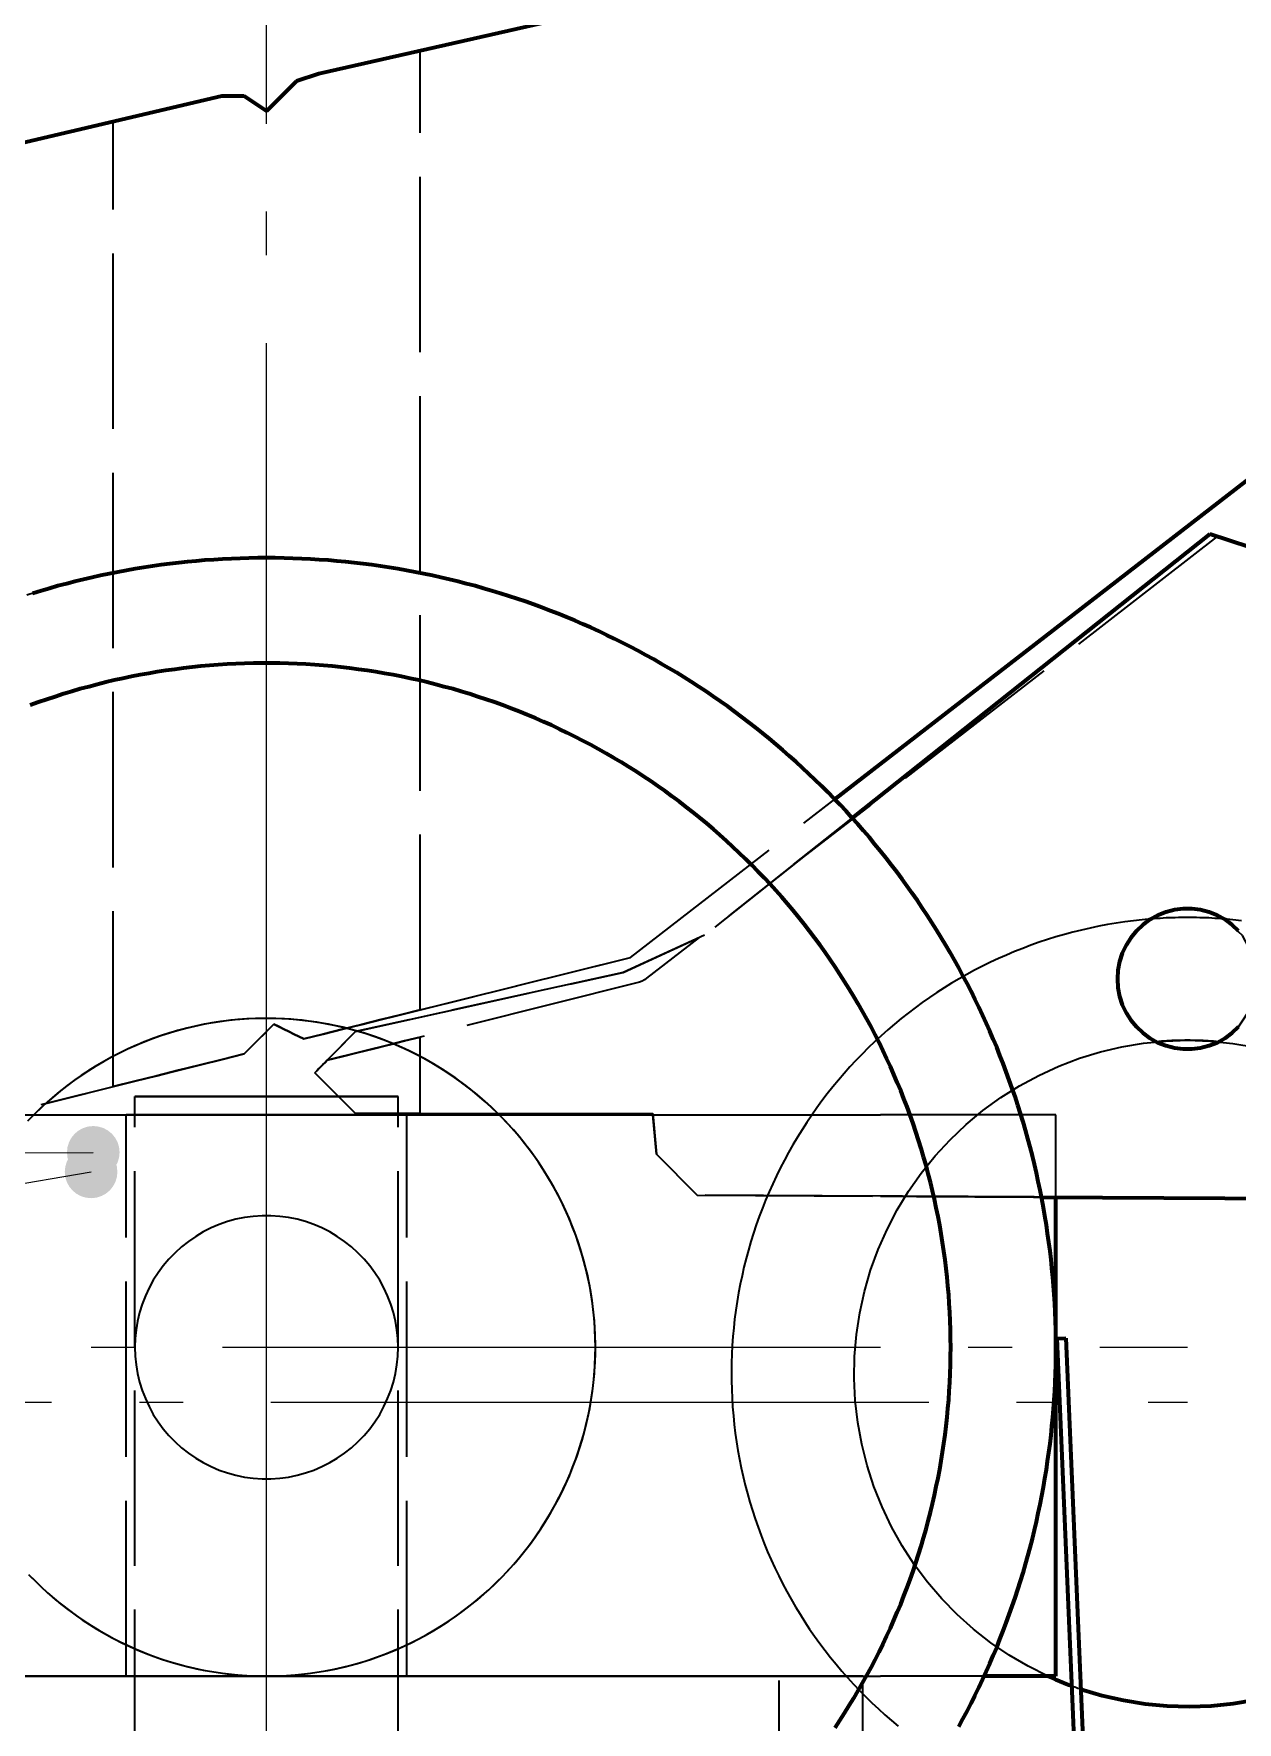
# Model space of a CAD drawing. Header units: millimetres. Extents: x 0 to 2382, y 0 to 420.
# Drawn here: x 965.36 to 992.8, y 307.2 to 345.7 of the extents above; entities that cross this region are included whole.
import ezdxf

# ---------------------------------------------------------------- set-up
doc = ezdxf.new("R2010")
doc.units = ezdxf.units.MM
doc.linetypes.add('IRAM-E-TRAZOS', pattern=[5, 4, -1])
doc.linetypes.add('IRAM-F-TRAZO-PUNTO', pattern=[20, 15, -2, 1, -2])
for name, color, linetype, lineweight in [('01-VISIBLE', 7, 'CONTINUOUS', 70), ('02-OCULTA', 4, 'IRAM-E-TRAZOS', 35), ('03-EJE', 1, 'IRAM-F-TRAZO-PUNTO', 18), ('08-FINA', 5, 'CONTINUOUS', 18)]:
    doc.layers.add(name, color=color, linetype=linetype, lineweight=lineweight)

msp = doc.modelspace()

# ---------------------------------------------------------------- hatches: boundary and pattern name
at = {"layer": '08-FINA'}
h = msp.add_hatch(color=7, dxfattribs=at)
h.dxf.hatch_style = 1
edge = h.paths.add_edge_path()
edge.add_arc((966.717, 320.19), 0.6, 0, 360)
h = msp.add_hatch(color=7, dxfattribs=at)
h.dxf.hatch_style = 1
edge = h.paths.add_edge_path()
edge.add_arc((966.667, 319.745), 0.6, 0, 360)

# ---------------------------------------------------------------- linework, layer by layer
at = {"layer": '01-VISIBLE'}
for points in [[(992.007, 349.355), (971.857, 344.785)], [(971.347, 344.615), (970.667, 343.935)], [(971.857, 344.785), (971.347, 344.615)], [(969.647, 344.275), (955.937, 341.055)], [(970.157, 344.275), (969.647, 344.275)], [(970.667, 343.935), (970.157, 344.275)], [(983.624, 328.24), (998.437, 339.705)], [(992.177, 334.285), (984.021, 327.814)], [(1003.007, 330.735), (992.177, 334.285)], [(970.667, 333.745), (970.466, 333.744), (970.266, 333.741), (970.065, 333.735), (969.865, 333.727), (969.665, 333.717), (969.464, 333.705), (969.264, 333.69), (969.065, 333.674), (968.865, 333.655), (968.666, 333.633), (968.466, 333.61), (968.268, 333.584), (968.069, 333.557), (967.871, 333.527), (967.673, 333.494), (967.475, 333.46), (967.278, 333.423), (967.081, 333.384), (966.885, 333.343), (966.689, 333.3), (966.494, 333.255), (966.299, 333.207), (966.105, 333.157), (965.911, 333.105), (965.718, 333.051), (965.526, 332.995), (965.334, 332.937)], [(986.452, 307.095), (986.547, 307.271), (986.641, 307.448), (986.732, 307.627), (986.821, 307.806), (986.909, 307.987), (986.994, 308.168), (987.078, 308.351), (987.159, 308.534), (987.238, 308.718), (987.316, 308.903), (987.391, 309.089), (987.464, 309.276), (987.535, 309.463), (987.604, 309.651), (987.671, 309.841), (987.735, 310.03), (987.798, 310.221), (987.859, 310.412), (987.917, 310.604), (987.973, 310.796), (988.027, 310.989), (988.079, 311.183), (988.129, 311.377), (988.176, 311.572), (988.222, 311.768), (988.265, 311.963), (988.306, 312.16), (988.345, 312.356), (988.381, 312.554), (988.416, 312.751), (988.448, 312.949), (988.478, 313.147), (988.506, 313.346), (988.532, 313.545), (988.555, 313.744), (988.576, 313.943), (988.595, 314.143), (988.612, 314.343), (988.626, 314.543), (988.639, 314.743), (988.649, 314.943), (988.657, 315.144), (988.662, 315.344), (988.666, 315.544), (988.667, 315.745), (988.666, 315.946), (988.662, 316.146), (988.657, 316.346), (988.649, 316.547), (988.639, 316.747), (988.626, 316.947), (988.612, 317.147), (988.595, 317.347), (988.576, 317.547), (988.555, 317.746), (988.532, 317.945), (988.506, 318.144), (988.478, 318.343), (988.448, 318.541), (988.416, 318.739), (988.381, 318.936), (988.345, 319.134), (988.306, 319.33), (988.265, 319.527), (988.222, 319.722), (988.176, 319.918), (988.129, 320.113), (988.079, 320.307), (988.027, 320.501), (987.973, 320.694), (987.917, 320.886), (987.859, 321.078), (987.798, 321.269), (987.735, 321.46), (987.671, 321.649), (987.604, 321.839), (987.535, 322.027), (987.464, 322.214), (987.391, 322.401), (987.316, 322.587), (987.238, 322.772), (987.159, 322.956), (987.078, 323.139), (986.994, 323.322), (986.909, 323.503), (986.821, 323.684), (986.732, 323.863), (986.641, 324.042), (986.547, 324.219), (986.452, 324.395), (986.354, 324.571), (986.255, 324.745), (986.154, 324.918), (986.051, 325.09), (985.946, 325.261), (985.839, 325.43), (985.73, 325.599), (985.619, 325.766), (985.507, 325.932), (985.392, 326.097), (985.276, 326.26), (985.158, 326.422), (985.038, 326.583), (984.916, 326.742), (984.793, 326.9), (984.668, 327.057), (984.541, 327.212), (984.412, 327.366), (984.282, 327.519), (984.15, 327.67), (984.016, 327.819), (983.881, 327.967), (983.744, 328.114), (983.605, 328.258), (983.465, 328.402), (983.323, 328.544), (983.18, 328.684), (983.035, 328.822), (982.889, 328.959), (982.741, 329.095), (982.591, 329.228), (982.44, 329.36), (982.288, 329.491), (982.134, 329.619), (981.979, 329.746), (981.822, 329.871), (981.664, 329.995), (981.505, 330.116), (981.344, 330.236), (981.182, 330.354), (981.018, 330.471), (980.854, 330.585), (980.688, 330.698), (980.521, 330.808), (980.352, 330.917), (980.183, 331.024), (980.012, 331.129), (979.84, 331.232), (979.667, 331.333), (979.492, 331.433), (979.317, 331.53), (979.141, 331.625), (978.963, 331.719), (978.785, 331.81), (978.605, 331.9), (978.425, 331.987), (978.243, 332.073), (978.061, 332.156), (977.878, 332.237), (977.694, 332.317), (977.509, 332.394), (977.323, 332.469), (977.136, 332.542), (976.948, 332.613), (976.76, 332.682), (976.571, 332.749), (976.381, 332.814), (976.191, 332.876), (976, 332.937), (975.808, 332.995), (975.615, 333.051), (975.422, 333.105), (975.228, 333.157), (975.034, 333.207), (974.839, 333.255), (974.644, 333.3), (974.448, 333.343), (974.252, 333.384), (974.055, 333.423), (973.858, 333.46), (973.661, 333.494), (973.463, 333.527), (973.264, 333.557), (973.066, 333.584), (972.867, 333.61), (972.668, 333.633), (972.468, 333.655), (972.269, 333.674), (972.069, 333.69), (971.869, 333.705), (971.669, 333.717), (971.469, 333.727), (971.268, 333.735), (971.068, 333.741), (970.867, 333.744), (970.667, 333.745)], [(986.267, 315.745), (986.265, 315.945), (986.262, 316.145), (986.255, 316.345), (986.246, 316.545), (986.235, 316.744), (986.221, 316.944), (986.204, 317.143), (986.185, 317.342), (986.163, 317.541), (986.139, 317.74), (986.112, 317.938), (986.082, 318.136), (986.05, 318.333), (986.016, 318.53), (985.979, 318.727), (985.939, 318.923), (985.897, 319.119), (985.853, 319.314), (985.806, 319.508), (985.756, 319.702), (985.704, 319.895), (985.65, 320.088), (985.593, 320.279), (985.534, 320.47), (985.472, 320.661), (985.408, 320.85), (985.341, 321.039), (985.272, 321.226), (985.2, 321.413), (985.127, 321.599), (985.05, 321.784), (984.972, 321.968), (984.891, 322.151), (984.807, 322.333), (984.722, 322.514), (984.634, 322.693), (984.544, 322.872), (984.451, 323.049), (984.356, 323.225), (984.259, 323.4), (984.16, 323.574), (984.058, 323.746), (983.955, 323.917), (983.849, 324.087), (983.741, 324.255), (983.631, 324.422), (983.518, 324.588), (983.404, 324.752), (983.287, 324.914), (983.169, 325.076), (983.048, 325.235), (982.925, 325.393), (982.801, 325.549), (982.674, 325.704), (982.545, 325.857), (982.415, 326.009), (982.282, 326.159), (982.148, 326.307), (982.011, 326.453), (981.873, 326.598), (981.733, 326.74), (981.591, 326.881), (981.447, 327.021), (981.302, 327.158), (981.155, 327.293), (981.006, 327.427), (980.855, 327.558), (980.703, 327.688), (980.549, 327.816), (980.393, 327.942), (980.236, 328.065), (980.077, 328.187), (979.917, 328.307), (979.755, 328.424), (979.592, 328.54), (979.427, 328.653), (979.261, 328.764), (979.093, 328.873), (978.924, 328.98), (978.754, 329.085), (978.582, 329.188), (978.409, 329.288), (978.235, 329.386), (978.059, 329.482), (977.882, 329.576), (977.704, 329.667), (977.525, 329.756), (977.345, 329.843), (977.164, 329.928), (976.981, 330.01), (976.798, 330.09), (976.613, 330.167), (976.428, 330.242), (976.242, 330.315), (976.054, 330.385), (975.866, 330.453), (975.677, 330.518), (975.487, 330.581), (975.297, 330.642), (975.105, 330.7), (974.913, 330.756), (974.72, 330.809), (974.527, 330.86), (974.333, 330.908), (974.138, 330.954), (973.943, 330.997), (973.747, 331.038), (973.551, 331.076), (973.354, 331.112), (973.156, 331.145), (972.959, 331.176), (972.761, 331.204), (972.562, 331.229), (972.364, 331.252), (972.165, 331.273), (971.965, 331.291), (971.766, 331.306), (971.566, 331.319), (971.367, 331.329), (971.167, 331.337), (970.967, 331.342), (970.767, 331.345), (970.567, 331.345), (970.367, 331.342), (970.167, 331.337), (969.967, 331.329), (969.767, 331.319), (969.567, 331.306), (969.368, 331.291), (969.169, 331.273), (968.97, 331.252), (968.771, 331.229), (968.573, 331.204), (968.375, 331.176), (968.177, 331.145), (967.98, 331.112), (967.783, 331.076), (967.586, 331.038), (967.391, 330.997), (967.195, 330.954), (967.001, 330.908), (966.806, 330.86), (966.613, 330.809), (966.42, 330.756), (966.228, 330.7), (966.037, 330.642), (965.846, 330.581), (965.656, 330.518), (965.467, 330.453), (965.279, 330.385)], [(992.833, 325.24), (992.687, 325.378), (992.524, 325.496), (992.348, 325.593), (992.161, 325.667), (991.966, 325.717), (991.767, 325.742), (991.566, 325.742), (991.367, 325.717), (991.172, 325.667), (990.985, 325.593), (990.809, 325.496), (990.647, 325.378), (990.5, 325.24), (990.372, 325.085), (990.265, 324.916), (990.179, 324.734), (990.117, 324.543), (990.079, 324.346), (990.067, 324.145), (990.079, 323.944), (990.117, 323.747), (990.179, 323.556), (990.265, 323.374), (990.372, 323.205), (990.5, 323.05), (990.647, 322.912), (990.809, 322.794), (990.985, 322.697), (991.172, 322.623), (991.367, 322.573), (991.566, 322.548), (991.767, 322.548), (991.966, 322.573), (992.161, 322.623), (992.348, 322.697), (992.524, 322.794), (992.687, 322.912), (992.833, 323.05)], [(990.829, 325.508), (990.83, 325.509), (990.831, 325.51), (990.832, 325.51), (990.833, 325.511), (990.834, 325.511), (990.835, 325.512)], [(988.338, 319.171), (1010.627, 319.045)], [(988.667, 308.245), (988.667, 319.169)], [(983.631, 307.068), (983.741, 307.235), (983.849, 307.403), (983.955, 307.573), (984.058, 307.744), (984.16, 307.916), (984.259, 308.09), (984.356, 308.265), (984.451, 308.441), (984.544, 308.618), (984.634, 308.797), (984.722, 308.976), (984.807, 309.157), (984.891, 309.339), (984.972, 309.522), (985.05, 309.706), (985.127, 309.891), (985.2, 310.077), (985.272, 310.264), (985.341, 310.451), (985.408, 310.64), (985.472, 310.829), (985.534, 311.02), (985.593, 311.211), (985.65, 311.402), (985.704, 311.595), (985.756, 311.788), (985.806, 311.982), (985.853, 312.176), (985.897, 312.371), (985.939, 312.567), (985.979, 312.763), (986.016, 312.96), (986.05, 313.157), (986.082, 313.354), (986.112, 313.552), (986.139, 313.75), (986.163, 313.949), (986.185, 314.148), (986.204, 314.347), (986.221, 314.546), (986.235, 314.746), (986.246, 314.945), (986.255, 315.145), (986.262, 315.345), (986.265, 315.545), (986.267, 315.745)], [(988.697, 315.945), (988.896, 315.953)], [(989.197, 304.145), (988.697, 315.945)], [(988.896, 315.953), (989.397, 304.149)], [(988.667, 308.245), (988.394, 308.245), (988.121, 308.245), (987.848, 308.245), (987.575, 308.245), (987.303, 308.245), (987.03, 308.245)], [(989.033, 308.016), (988.939, 308.051), (988.847, 308.088), (988.754, 308.125), (988.663, 308.164), (988.571, 308.204), (988.481, 308.245)], [(993.201, 307.702), (992.706, 307.616), (992.207, 307.564), (991.705, 307.545), (991.202, 307.559), (990.702, 307.606), (990.206, 307.687), (989.717, 307.799), (989.236, 307.944)]]:
    msp.add_lwpolyline(points, dxfattribs=at)
at = {"layer": '02-OCULTA'}
for points in [[(992.007, 349.355), (971.857, 344.785)], [(971.857, 344.785), (972.242, 344.872), (972.627, 344.96), (973.012, 345.047), (973.397, 345.134), (973.782, 345.222), (974.167, 345.309)], [(974.167, 345.309), (973.782, 345.222), (973.397, 345.134), (973.012, 345.047), (972.627, 344.96), (972.242, 344.872), (971.857, 344.785)], [(974.167, 323.437), (974.167, 345.309)], [(971.347, 344.615), (970.667, 343.935)], [(970.667, 343.935), (970.78, 344.048), (970.893, 344.162), (971.007, 344.275), (971.12, 344.388), (971.233, 344.502), (971.347, 344.615)], [(971.347, 344.615), (971.233, 344.502), (971.12, 344.388), (971.007, 344.275), (970.893, 344.162), (970.78, 344.048), (970.667, 343.935)], [(971.857, 344.785), (971.347, 344.615)], [(971.347, 344.615), (971.432, 344.643), (971.517, 344.672), (971.602, 344.7), (971.687, 344.728), (971.772, 344.757), (971.857, 344.785)], [(971.857, 344.785), (971.772, 344.757), (971.687, 344.728), (971.602, 344.7), (971.517, 344.672), (971.432, 344.643), (971.347, 344.615)], [(969.647, 344.275), (955.937, 341.055)], [(969.647, 344.275), (969.233, 344.178), (968.82, 344.081), (968.407, 343.984), (967.993, 343.887), (967.58, 343.79), (967.167, 343.693)], [(967.167, 343.693), (967.58, 343.79), (967.993, 343.887), (968.407, 343.984), (968.82, 344.081), (969.233, 344.178), (969.647, 344.275)], [(970.157, 344.275), (969.647, 344.275)], [(970.157, 344.275), (970.072, 344.275), (969.987, 344.275), (969.902, 344.275), (969.817, 344.275), (969.732, 344.275), (969.647, 344.275)], [(969.647, 344.275), (969.732, 344.275), (969.817, 344.275), (969.902, 344.275), (969.987, 344.275), (970.072, 344.275), (970.157, 344.275)], [(970.667, 343.935), (970.157, 344.275)], [(970.157, 344.275), (970.242, 344.218), (970.327, 344.162), (970.412, 344.105), (970.497, 344.048), (970.582, 343.992), (970.667, 343.935)], [(970.667, 343.935), (970.582, 343.992), (970.497, 344.048), (970.412, 344.105), (970.327, 344.162), (970.242, 344.218), (970.157, 344.275)], [(967.167, 321.688), (967.167, 343.693)], [(978.967, 324.635), (998.437, 339.705)], [(992.177, 334.285), (980.657, 325.145)], [(982.686, 326.755), (992.177, 334.285)], [(982.686, 326.755), (992.177, 334.285)], [(992.344, 334.23), (982.686, 326.755)], [(992.344, 334.23), (982.686, 326.755)], [(1003.007, 330.735), (992.177, 334.285)], [(992.177, 334.285), (992.344, 334.23)], [(992.177, 334.285), (992.344, 334.23)], [(988.667, 315.745), (988.666, 315.945), (988.662, 316.145), (988.657, 316.345), (988.649, 316.545), (988.639, 316.745), (988.627, 316.945), (988.612, 317.145), (988.595, 317.344), (988.577, 317.544), (988.555, 317.743), (988.532, 317.941), (988.507, 318.14), (988.479, 318.338), (988.449, 318.536), (988.417, 318.734), (988.382, 318.931), (988.346, 319.128), (988.307, 319.324), (988.266, 319.52), (988.223, 319.716), (988.178, 319.911), (988.131, 320.105), (988.081, 320.299), (988.029, 320.492), (987.975, 320.685), (987.919, 320.877), (987.861, 321.069), (987.801, 321.26), (987.739, 321.45), (987.674, 321.639), (987.608, 321.828), (987.539, 322.016), (987.468, 322.203), (987.395, 322.39), (987.32, 322.575), (987.243, 322.76), (987.164, 322.944), (987.083, 323.127), (987, 323.309), (986.915, 323.49), (986.828, 323.671), (986.739, 323.85), (986.648, 324.028), (986.554, 324.205), (986.459, 324.381), (986.362, 324.557), (986.263, 324.731), (986.163, 324.903), (986.06, 325.075), (985.955, 325.246), (985.848, 325.415), (985.74, 325.583), (985.63, 325.75), (985.517, 325.916), (985.403, 326.081), (985.288, 326.244), (985.17, 326.406), (985.05, 326.567), (984.929, 326.726), (984.806, 326.884), (984.682, 327.04), (984.555, 327.195), (984.427, 327.349), (984.297, 327.502), (984.165, 327.652), (984.032, 327.802), (983.897, 327.95), (983.761, 328.096), (983.623, 328.241), (983.483, 328.384), (983.341, 328.526), (983.198, 328.666), (983.054, 328.805), (982.908, 328.942), (982.761, 329.077), (982.612, 329.211), (982.461, 329.343), (982.309, 329.473), (982.156, 329.601), (982.001, 329.728), (981.845, 329.854), (981.687, 329.977), (981.528, 330.099), (981.368, 330.219), (981.206, 330.337), (981.043, 330.453), (980.879, 330.567), (980.714, 330.68), (980.547, 330.791), (980.379, 330.9), (980.21, 331.007), (980.04, 331.112), (979.868, 331.215), (979.696, 331.317), (979.522, 331.416), (979.347, 331.514), (979.171, 331.609), (978.994, 331.703), (978.816, 331.794), (978.637, 331.884), (978.457, 331.972), (978.276, 332.057), (978.094, 332.141), (977.912, 332.223), (977.728, 332.302), (977.543, 332.38), (977.358, 332.455), (977.172, 332.528), (976.985, 332.6), (976.797, 332.669), (976.608, 332.736), (976.419, 332.801), (976.229, 332.864), (976.038, 332.925), (975.847, 332.983), (975.655, 333.04), (975.462, 333.094), (975.269, 333.147), (975.075, 333.197), (974.881, 333.245), (974.686, 333.291), (974.491, 333.334), (974.295, 333.376), (974.098, 333.415), (973.902, 333.452), (973.705, 333.487), (973.507, 333.519), (973.309, 333.55), (973.111, 333.578), (972.913, 333.604), (972.714, 333.628), (972.515, 333.65), (972.316, 333.669), (972.116, 333.687), (971.917, 333.702), (971.717, 333.714), (971.517, 333.725), (971.317, 333.733), (971.117, 333.739), (970.917, 333.743), (970.717, 333.745), (970.517, 333.744), (970.316, 333.742), (970.116, 333.737), (969.916, 333.729), (969.716, 333.72), (969.516, 333.708), (969.317, 333.694), (969.117, 333.678), (968.918, 333.66), (968.719, 333.639), (968.52, 333.617), (968.321, 333.592), (968.123, 333.564), (967.925, 333.535), (967.727, 333.503), (967.53, 333.47), (967.333, 333.434), (967.137, 333.395), (966.941, 333.355), (966.745, 333.313), (966.55, 333.268), (966.355, 333.221), (966.161, 333.172), (965.968, 333.121), (965.775, 333.067), (965.582, 333.012), (965.391, 332.954), (965.2, 332.895)], [(978.967, 324.635), (983.624, 328.24)], [(984.021, 327.814), (980.657, 325.145)], [(992.833, 325.24), (992.687, 325.378), (992.524, 325.496), (992.348, 325.593), (992.161, 325.667), (991.966, 325.717), (991.767, 325.742), (991.566, 325.742), (991.367, 325.717), (991.172, 325.667), (990.985, 325.593), (990.809, 325.496), (990.647, 325.378), (990.5, 325.24), (990.372, 325.085), (990.265, 324.916), (990.179, 324.734), (990.117, 324.543), (990.079, 324.346), (990.067, 324.145), (990.079, 323.944), (990.117, 323.747), (990.179, 323.556), (990.265, 323.374), (990.372, 323.205), (990.5, 323.05), (990.647, 322.912), (990.809, 322.794), (990.985, 322.697), (991.172, 322.623), (991.367, 322.573), (991.566, 322.548), (991.767, 322.548), (991.966, 322.573), (992.161, 322.623), (992.348, 322.697), (992.524, 322.794), (992.687, 322.912), (992.833, 323.05)], [(992.833, 325.24), (992.687, 325.378), (992.524, 325.496), (992.348, 325.593), (992.161, 325.667), (991.966, 325.717), (991.767, 325.742), (991.566, 325.742), (991.367, 325.717), (991.172, 325.667), (990.985, 325.593), (990.809, 325.496), (990.647, 325.378), (990.5, 325.24), (990.372, 325.085), (990.265, 324.916), (990.179, 324.734), (990.117, 324.543), (990.079, 324.346), (990.067, 324.145), (990.079, 323.944), (990.117, 323.747), (990.179, 323.556), (990.265, 323.374), (990.372, 323.205), (990.5, 323.05), (990.647, 322.912), (990.809, 322.794), (990.985, 322.697), (991.172, 322.623), (991.367, 322.573), (991.566, 322.548), (991.767, 322.548), (991.966, 322.573), (992.161, 322.623), (992.348, 322.697), (992.524, 322.794), (992.687, 322.912), (992.833, 323.05)], [(991.667, 325.745), (991.594, 325.743), (991.521, 325.738), (991.449, 325.73), (991.377, 325.718), (991.305, 325.704), (991.235, 325.686), (991.165, 325.664), (991.096, 325.64), (991.029, 325.612), (990.963, 325.582), (990.898, 325.548), (990.835, 325.512)], [(992.499, 325.512), (992.436, 325.548), (992.371, 325.582), (992.305, 325.612), (992.237, 325.64), (992.168, 325.664), (992.099, 325.686), (992.028, 325.704), (991.957, 325.718), (991.885, 325.73), (991.812, 325.738), (991.74, 325.743), (991.667, 325.745)], [(990.835, 325.512), (990.635, 325.494), (990.435, 325.472), (990.236, 325.446), (990.037, 325.417), (989.839, 325.383), (989.642, 325.346), (989.445, 325.305), (989.25, 325.26), (989.055, 325.212), (988.861, 325.159), (988.668, 325.103), (988.476, 325.044), (988.286, 324.98), (988.097, 324.913), (987.909, 324.842), (987.722, 324.768), (987.537, 324.69), (987.354, 324.609), (987.172, 324.524), (986.992, 324.435), (986.813, 324.343), (986.636, 324.248), (986.462, 324.149), (986.289, 324.047), (986.118, 323.941), (985.949, 323.832), (985.782, 323.72), (985.618, 323.605), (985.456, 323.487), (985.296, 323.365), (985.138, 323.241), (984.983, 323.113), (984.831, 322.983), (984.681, 322.849), (984.533, 322.713), (984.388, 322.574), (984.246, 322.432), (984.107, 322.287), (983.971, 322.14), (983.837, 321.99), (983.706, 321.838), (983.579, 321.683), (983.454, 321.525), (983.332, 321.366), (983.214, 321.204), (983.098, 321.039), (982.986, 320.873), (982.877, 320.704), (982.771, 320.533), (982.669, 320.361), (982.57, 320.186), (982.474, 320.009), (982.382, 319.831), (982.293, 319.651), (982.208, 319.469), (982.127, 319.286), (982.048, 319.101), (981.974, 318.914), (981.903, 318.726), (981.835, 318.537), (981.772, 318.347), (981.712, 318.155), (981.656, 317.962), (981.603, 317.769), (981.554, 317.574), (981.509, 317.378), (981.468, 317.182), (981.431, 316.984), (981.397, 316.786), (981.367, 316.588), (981.341, 316.389), (981.319, 316.189), (981.301, 315.989), (981.287, 315.789), (981.276, 315.588), (981.269, 315.388), (981.267, 315.187), (981.268, 314.986), (981.273, 314.785), (981.282, 314.585), (981.295, 314.384), (981.311, 314.184), (981.332, 313.985), (981.356, 313.785), (981.384, 313.586), (981.416, 313.388), (981.452, 313.191), (981.492, 312.994), (981.535, 312.798), (981.582, 312.603), (981.633, 312.408), (981.688, 312.215), (981.746, 312.023), (981.808, 311.832), (981.874, 311.642), (981.944, 311.454), (982.017, 311.267), (982.093, 311.081), (982.174, 310.897), (982.257, 310.715), (982.345, 310.534), (982.435, 310.355), (982.53, 310.178), (982.627, 310.002), (982.728, 309.829), (982.833, 309.657), (982.94, 309.487), (983.051, 309.32), (983.165, 309.155), (983.282, 308.992), (983.403, 308.831), (983.526, 308.673), (983.653, 308.517), (983.782, 308.363), (983.914, 308.212), (984.05, 308.064), (984.188, 307.918), (984.329, 307.775), (984.472, 307.635), (984.619, 307.497), (984.768, 307.363), (984.919, 307.231), (985.073, 307.102)], [(990.956, 322.712), (990.502, 323.048), (990.193, 323.522), (990.068, 324.073), (990.143, 324.633), (990.408, 325.132), (990.829, 325.508)], [(991.667, 325.545), (991.597, 325.545), (991.528, 325.544), (991.458, 325.543), (991.389, 325.541), (991.32, 325.539), (991.25, 325.537), (991.181, 325.534), (991.112, 325.53), (991.042, 325.526), (990.973, 325.522), (990.904, 325.517), (990.835, 325.512)], [(992.499, 325.512), (992.429, 325.517), (992.36, 325.522), (992.291, 325.526), (992.222, 325.53), (992.152, 325.534), (992.083, 325.537), (992.014, 325.539), (991.944, 325.541), (991.875, 325.543), (991.805, 325.544), (991.736, 325.545), (991.667, 325.545)], [(992.378, 322.712), (992.832, 323.049), (993.141, 323.524), (993.265, 324.076), (993.189, 324.637), (992.923, 325.136), (992.499, 325.512)], [(992.898, 325.472), (992.699, 325.494), (992.499, 325.512)], [(980.657, 325.145), (978.797, 324.295)], [(980.657, 325.145), (978.797, 324.295)], [(978.797, 324.295), (980.533, 325.088)], [(978.797, 324.295), (980.533, 325.088)], [(980.533, 325.088), (979.334, 324.161)], [(980.533, 325.088), (979.334, 324.161)], [(971.517, 322.775), (978.967, 324.635)], [(972.494, 323.019), (978.967, 324.635)], [(978.797, 324.295), (972.697, 322.945)], [(972.697, 322.945), (978.797, 324.295)], [(978.797, 324.295), (972.736, 322.954)], [(972.736, 322.954), (978.797, 324.295)], [(979.112, 324.053), (972.048, 322.289)], [(979.112, 324.053), (973.557, 322.666)], [(979.171, 324.071), (979.112, 324.053)], [(979.171, 324.071), (979.112, 324.053)], [(979.229, 324.095), (979.171, 324.071)], [(979.229, 324.095), (979.171, 324.071)], [(979.283, 324.125), (979.229, 324.095)], [(979.283, 324.125), (979.229, 324.095)], [(979.334, 324.161), (979.283, 324.125)], [(979.334, 324.161), (979.283, 324.125)], [(971.517, 322.775), (971.958, 322.885), (972.4, 322.996), (972.842, 323.106), (973.283, 323.216), (973.725, 323.326), (974.167, 323.437)], [(974.167, 323.437), (973.725, 323.326), (973.283, 323.216), (972.842, 323.106), (972.4, 322.996), (971.958, 322.885), (971.517, 322.775)], [(978.167, 315.745), (978.164, 315.946), (978.156, 316.146), (978.143, 316.346), (978.124, 316.546), (978.1, 316.745), (978.07, 316.943), (978.036, 317.141), (977.996, 317.337), (977.951, 317.532), (977.9, 317.726), (977.845, 317.919), (977.784, 318.11), (977.718, 318.3), (977.647, 318.487), (977.572, 318.673), (977.491, 318.856), (977.405, 319.038), (977.315, 319.217), (977.22, 319.393), (977.12, 319.567), (977.015, 319.738), (976.906, 319.907), (976.793, 320.072), (976.675, 320.234), (976.553, 320.393), (976.426, 320.549), (976.296, 320.701), (976.161, 320.85), (976.023, 320.995), (975.881, 321.136), (975.735, 321.274), (975.585, 321.407), (975.432, 321.537), (975.275, 321.662), (975.116, 321.783), (974.953, 321.9), (974.786, 322.012), (974.617, 322.12), (974.446, 322.223), (974.271, 322.322), (974.094, 322.416), (973.914, 322.505), (973.732, 322.59), (973.548, 322.669), (973.362, 322.744), (973.174, 322.813), (972.984, 322.878), (972.793, 322.937), (972.6, 322.992), (972.405, 323.041), (972.21, 323.085), (972.013, 323.123), (971.815, 323.157), (971.617, 323.185), (971.417, 323.207), (971.218, 323.225), (971.017, 323.237), (970.817, 323.243), (970.617, 323.245), (970.416, 323.241), (970.216, 323.231), (970.016, 323.217), (969.816, 323.197), (969.617, 323.171), (969.419, 323.141), (969.222, 323.105), (969.026, 323.063), (968.831, 323.017), (968.637, 322.965), (968.445, 322.908), (968.254, 322.846), (968.065, 322.779), (967.878, 322.707), (967.693, 322.63), (967.51, 322.548), (967.329, 322.461), (967.151, 322.37), (966.975, 322.273), (966.801, 322.172), (966.631, 322.067), (966.463, 321.957), (966.299, 321.842), (966.137, 321.723), (965.979, 321.6), (965.824, 321.472), (965.673, 321.341), (965.525, 321.205), (965.381, 321.066), (965.241, 320.923)], [(975.973, 321.045), (975.828, 321.187), (975.678, 321.325), (975.525, 321.459), (975.369, 321.588), (975.209, 321.713), (975.045, 321.834), (974.878, 321.951), (974.709, 322.063), (974.536, 322.17), (974.361, 322.272), (974.182, 322.37), (974.001, 322.463), (973.818, 322.551), (973.633, 322.634), (973.445, 322.711), (973.255, 322.784), (973.063, 322.852), (972.87, 322.914), (972.675, 322.971), (972.478, 323.023), (972.28, 323.069), (972.081, 323.11), (971.881, 323.146), (971.68, 323.176), (971.478, 323.201), (971.276, 323.22), (971.073, 323.234), (970.87, 323.242), (970.667, 323.245), (970.463, 323.242), (970.26, 323.234), (970.057, 323.22), (969.855, 323.201), (969.653, 323.176), (969.452, 323.146), (969.252, 323.11), (969.053, 323.069), (968.855, 323.023), (968.659, 322.971), (968.464, 322.914), (968.27, 322.852), (968.078, 322.784), (967.889, 322.711), (967.701, 322.634), (967.515, 322.551), (967.332, 322.463), (967.151, 322.37), (966.973, 322.272), (966.797, 322.17), (966.625, 322.063), (966.455, 321.951), (966.288, 321.834), (966.125, 321.713), (965.965, 321.588), (965.808, 321.459), (965.655, 321.325), (965.506, 321.187), (965.36, 321.045)], [(972.494, 323.019), (972.295, 323.066), (972.095, 323.108), (971.893, 323.144), (971.691, 323.175), (971.488, 323.2), (971.284, 323.22), (971.08, 323.234), (970.876, 323.242), (970.671, 323.245), (970.467, 323.242), (970.262, 323.234), (970.058, 323.22), (969.854, 323.201), (969.651, 323.176), (969.449, 323.145), (969.247, 323.11), (969.047, 323.068), (968.848, 323.021), (968.65, 322.969), (968.454, 322.911), (968.259, 322.848), (968.066, 322.78), (967.875, 322.706), (967.687, 322.628), (967.5, 322.544), (967.316, 322.455), (967.134, 322.361), (966.955, 322.262), (966.778, 322.158), (966.605, 322.05), (966.434, 321.937), (966.267, 321.819), (966.103, 321.697), (965.942, 321.57), (965.785, 321.439), (965.632, 321.304)], [(972.494, 323.019), (972.295, 323.066), (972.095, 323.108), (971.893, 323.144), (971.691, 323.175), (971.488, 323.2), (971.284, 323.22), (971.08, 323.234), (970.876, 323.242), (970.671, 323.245), (970.467, 323.242), (970.262, 323.234), (970.058, 323.22), (969.854, 323.201), (969.651, 323.176), (969.449, 323.145), (969.247, 323.11), (969.047, 323.068), (968.848, 323.021), (968.65, 322.969), (968.454, 322.911), (968.259, 322.848), (968.066, 322.78), (967.875, 322.706), (967.687, 322.628), (967.5, 322.544), (967.316, 322.455), (967.134, 322.361), (966.955, 322.262), (966.778, 322.158), (966.605, 322.05), (966.434, 321.937), (966.267, 321.819), (966.103, 321.697), (965.942, 321.57), (965.785, 321.439), (965.632, 321.304)], [(970.157, 322.435), (970.837, 323.115)], [(970.157, 322.435), (970.27, 322.548), (970.383, 322.662), (970.497, 322.775), (970.61, 322.888), (970.723, 323.002), (970.837, 323.115)], [(970.837, 323.115), (970.723, 323.002), (970.61, 322.888), (970.497, 322.775), (970.383, 322.662), (970.27, 322.548), (970.157, 322.435)], [(970.157, 322.435), (970.837, 323.115)], [(970.837, 323.115), (971.517, 322.775)], [(970.837, 323.115), (970.95, 323.058), (971.063, 323.002), (971.177, 322.945), (971.29, 322.888), (971.403, 322.832), (971.517, 322.775)], [(971.517, 322.775), (971.403, 322.832), (971.29, 322.888), (971.177, 322.945), (971.063, 323.002), (970.95, 323.058), (970.837, 323.115)], [(970.837, 323.115), (971.517, 322.775)], [(971.517, 322.775), (972.494, 323.019)], [(972.697, 322.945), (971.767, 322.005)], [(972.048, 322.289), (972.697, 322.945)], [(972.048, 322.289), (972.401, 322.377), (972.754, 322.466), (973.107, 322.554), (973.46, 322.642), (973.814, 322.73), (974.167, 322.818)], [(974.167, 322.818), (973.814, 322.73), (973.46, 322.642), (973.107, 322.554), (972.754, 322.466), (972.401, 322.377), (972.048, 322.289)], [(973.557, 322.666), (972.048, 322.289)], [(975.943, 321.075), (975.793, 321.22), (975.639, 321.36), (975.48, 321.496), (975.319, 321.628), (975.153, 321.755), (974.984, 321.878), (974.812, 321.995), (974.636, 322.108), (974.458, 322.216), (974.276, 322.319), (974.092, 322.417), (973.905, 322.51), (973.716, 322.597), (973.524, 322.679), (973.33, 322.756), (973.134, 322.828), (972.936, 322.893), (972.736, 322.954)], [(973.557, 322.666), (973.49, 322.693), (973.422, 322.72), (973.355, 322.747), (973.287, 322.772), (973.219, 322.797), (973.151, 322.822), (973.082, 322.845), (973.013, 322.868), (972.944, 322.891), (972.875, 322.912), (972.806, 322.933), (972.736, 322.954)], [(975.943, 321.075), (975.795, 321.218), (975.642, 321.357), (975.486, 321.491), (975.326, 321.622), (975.163, 321.748), (974.997, 321.869), (974.827, 321.986), (974.654, 322.098), (974.477, 322.205), (974.298, 322.307), (974.117, 322.404), (973.932, 322.497), (973.746, 322.584), (973.557, 322.666)], [(974.167, 321.075), (974.167, 322.818)], [(988.481, 308.245), (988.032, 308.47), (987.599, 308.725), (987.184, 309.008), (986.789, 309.317), (986.415, 309.652), (986.063, 310.01), (985.737, 310.392), (985.436, 310.793), (985.162, 311.214), (984.917, 311.652), (984.701, 312.106), (984.515, 312.572), (984.361, 313.05), (984.239, 313.537), (984.149, 314.031), (984.092, 314.53), (984.068, 315.031), (984.077, 315.533), (984.119, 316.033), (984.194, 316.53), (984.302, 317.02), (984.442, 317.502), (984.613, 317.974), (984.815, 318.434), (985.047, 318.879), (985.308, 319.308), (985.597, 319.719), (985.912, 320.11), (986.253, 320.479), (986.617, 320.824), (987.003, 321.145), (987.409, 321.44), (987.834, 321.708), (988.276, 321.946), (988.732, 322.156), (989.201, 322.334), (989.681, 322.481), (990.17, 322.596), (990.665, 322.679), (991.165, 322.728), (991.667, 322.745)], [(991.667, 322.745), (991.607, 322.745), (991.548, 322.744), (991.489, 322.743), (991.429, 322.741), (991.37, 322.739), (991.311, 322.737), (991.252, 322.734), (991.192, 322.73), (991.133, 322.726), (991.074, 322.722), (991.015, 322.717), (990.956, 322.712)], [(990.956, 322.712), (991.068, 322.661), (991.183, 322.62), (991.302, 322.587), (991.422, 322.564), (991.544, 322.55), (991.667, 322.545), (991.789, 322.55), (991.911, 322.564), (992.032, 322.587), (992.15, 322.62), (992.266, 322.661), (992.378, 322.712)], [(992.378, 322.712), (992.319, 322.717), (992.259, 322.722), (992.2, 322.726), (992.141, 322.73), (992.082, 322.734), (992.023, 322.737), (991.963, 322.739), (991.904, 322.741), (991.845, 322.743), (991.785, 322.744), (991.726, 322.745), (991.667, 322.745)], [(991.667, 322.745), (992.184, 322.727), (992.698, 322.675), (993.208, 322.587), (993.711, 322.465), (994.204, 322.309), (994.685, 322.12), (995.153, 321.898), (995.604, 321.646), (996.037, 321.363), (996.45, 321.051), (996.841, 320.712), (997.207, 320.347), (997.548, 319.958), (997.862, 319.547), (998.147, 319.115)], [(960.677, 320.065), (970.157, 322.435)], [(965.632, 321.304), (970.157, 322.435)], [(970.157, 322.435), (969.658, 322.31), (969.16, 322.186), (968.662, 322.061), (968.163, 321.937), (967.665, 321.812), (967.167, 321.688)], [(967.167, 321.688), (967.665, 321.812), (968.163, 321.937), (968.662, 322.061), (969.16, 322.186), (969.658, 322.31), (970.157, 322.435)], [(972.048, 322.289), (972.001, 322.242), (971.954, 322.194), (971.907, 322.147), (971.86, 322.1), (971.814, 322.052), (971.767, 322.005)], [(972.048, 322.289), (971.767, 322.005)], [(971.767, 322.005), (971.814, 322.052), (971.86, 322.1), (971.907, 322.147), (971.954, 322.194), (972.001, 322.242), (972.048, 322.289)], [(971.767, 322.005), (971.922, 321.85), (972.077, 321.695), (972.232, 321.54), (972.387, 321.385), (972.542, 321.23), (972.697, 321.075)], [(971.767, 322.005), (972.697, 321.075)], [(972.697, 321.075), (972.542, 321.23), (972.387, 321.385), (972.232, 321.54), (972.077, 321.695), (971.922, 321.85), (971.767, 322.005)], [(971.767, 322.005), (972.697, 321.075)], [(960.677, 320.065), (965.632, 321.304)], [(973.667, 321.462), (973.167, 321.462), (972.667, 321.462), (972.167, 321.462), (971.667, 321.462), (971.167, 321.462), (970.667, 321.462), (970.167, 321.462), (969.667, 321.462), (969.167, 321.462), (968.667, 321.462), (968.167, 321.462), (967.667, 321.462)], [(967.667, 321.462), (968.167, 321.462), (968.667, 321.462), (969.167, 321.462), (969.667, 321.462), (970.167, 321.462), (970.667, 321.462), (971.167, 321.462), (971.667, 321.462), (972.167, 321.462), (972.667, 321.462), (973.167, 321.462), (973.667, 321.462)], [(967.667, 290.762), (967.667, 321.462)], [(973.667, 290.762), (973.667, 321.462)], [(956.667, 321.045), (984.667, 321.045)], [(965.36, 321.045), (965.22, 320.901)], [(965.36, 321.045), (975.973, 321.045)], [(973.867, 321.045), (973.333, 321.045), (972.8, 321.045), (972.267, 321.045), (971.733, 321.045), (971.2, 321.045), (970.667, 321.045), (970.133, 321.045), (969.6, 321.045), (969.067, 321.045), (968.533, 321.045), (968, 321.045), (967.467, 321.045)], [(967.467, 321.045), (968, 321.045), (968.533, 321.045), (969.067, 321.045), (969.6, 321.045), (970.133, 321.045), (970.667, 321.045), (971.2, 321.045), (971.733, 321.045), (972.267, 321.045), (972.8, 321.045), (973.333, 321.045), (973.867, 321.045)], [(967.467, 308.245), (967.467, 321.045)], [(970.667, 308.245), (970.867, 308.248), (971.068, 308.256), (971.268, 308.269), (971.468, 308.288), (971.667, 308.312), (971.866, 308.342), (972.064, 308.376), (972.26, 308.416), (972.456, 308.462), (972.65, 308.512), (972.843, 308.568), (973.035, 308.629), (973.224, 308.695), (973.412, 308.766), (973.598, 308.841), (973.782, 308.922), (973.963, 309.008), (974.142, 309.099), (974.319, 309.194), (974.493, 309.294), (974.664, 309.399), (974.832, 309.508), (974.998, 309.622), (975.16, 309.74), (975.319, 309.863), (975.475, 309.989), (975.627, 310.12), (975.776, 310.255), (975.921, 310.394), (976.063, 310.536), (976.2, 310.682), (976.334, 310.832), (976.463, 310.986), (976.588, 311.143), (976.71, 311.303), (976.826, 311.466), (976.939, 311.632), (977.046, 311.802), (977.15, 311.974), (977.248, 312.149), (977.342, 312.326), (977.431, 312.506), (977.516, 312.688), (977.595, 312.873), (977.669, 313.059), (977.739, 313.248), (977.803, 313.438), (977.862, 313.63), (977.916, 313.823), (977.965, 314.018), (978.009, 314.214), (978.047, 314.411), (978.08, 314.609), (978.108, 314.807), (978.13, 315.007), (978.147, 315.207), (978.159, 315.407), (978.165, 315.608), (978.166, 315.809), (978.162, 316.01), (978.152, 316.21), (978.137, 316.41), (978.117, 316.61), (978.091, 316.809), (978.06, 317.007), (978.023, 317.205), (977.982, 317.401), (977.935, 317.596), (977.882, 317.79), (977.825, 317.983), (977.763, 318.173), (977.695, 318.362), (977.623, 318.55), (977.545, 318.735), (977.463, 318.918), (977.375, 319.099), (977.283, 319.277), (977.186, 319.453), (977.085, 319.626), (976.978, 319.796), (976.868, 319.964), (976.753, 320.128), (976.633, 320.289), (976.509, 320.448), (976.381, 320.602), (976.249, 320.753), (976.113, 320.901), (975.973, 321.045)], [(972.697, 321.075), (975.943, 321.075)], [(972.697, 321.075), (979.477, 321.075)], [(972.697, 321.075), (972.942, 321.075), (973.187, 321.075), (973.432, 321.075), (973.677, 321.075), (973.922, 321.075), (974.167, 321.075)], [(974.167, 321.075), (973.922, 321.075), (973.677, 321.075), (973.432, 321.075), (973.187, 321.075), (972.942, 321.075), (972.697, 321.075)], [(973.867, 308.245), (973.867, 321.045)], [(975.943, 321.075), (979.477, 321.075)], [(975.973, 321.045), (984.667, 321.045)], [(979.477, 321.075), (979.557, 320.145)], [(979.477, 321.075), (979.557, 320.145)], [(979.479, 321.045), (984.667, 321.045)], [(979.557, 320.145), (979.479, 321.045)], [(979.479, 321.045), (984.667, 321.045)], [(979.557, 320.145), (979.479, 321.045)], [(988.667, 321.045), (988.167, 321.045), (987.667, 321.045), (987.167, 321.045), (986.667, 321.045), (986.167, 321.045), (985.667, 321.045), (985.167, 321.045), (984.667, 321.045)], [(988.667, 321.045), (988.095, 321.045), (987.524, 321.045), (986.952, 321.045), (986.381, 321.045), (985.81, 321.045), (985.238, 321.045), (984.667, 321.045)], [(988.667, 308.245), (988.667, 321.045)], [(988.667, 319.169), (988.667, 321.045)], [(988.667, 319.169), (988.667, 321.045)], [(988.667, 319.169), (988.667, 321.045)], [(979.557, 320.145), (980.487, 319.215)], [(979.557, 320.145), (980.487, 319.215)], [(980.487, 319.215), (979.557, 320.145)], [(980.487, 319.215), (979.557, 320.145)], [(980.487, 319.215), (988.338, 319.171)], [(984.667, 319.191), (980.487, 319.215)], [(984.667, 319.191), (980.487, 319.215)], [(980.487, 319.215), (1010.627, 319.045)], [(984.667, 319.191), (985.167, 319.189), (985.667, 319.186), (986.167, 319.183), (986.667, 319.18), (987.167, 319.177), (987.667, 319.175), (988.167, 319.172), (988.667, 319.169)], [(988.667, 319.169), (988.167, 319.172), (987.667, 319.175), (987.167, 319.177), (986.667, 319.18), (986.167, 319.183), (985.667, 319.186), (985.167, 319.189), (984.667, 319.191)], [(973.667, 315.745), (973.66, 315.945), (973.64, 316.145), (973.607, 316.343), (973.56, 316.538), (973.501, 316.729), (973.429, 316.916), (973.344, 317.098), (973.248, 317.274), (973.14, 317.443), (973.021, 317.604), (972.892, 317.757), (972.752, 317.901), (972.604, 318.036), (972.446, 318.16), (972.281, 318.274), (972.108, 318.376), (971.929, 318.466), (971.745, 318.545), (971.555, 318.61), (971.362, 318.663), (971.166, 318.703), (970.967, 318.73), (970.767, 318.743), (970.566, 318.743), (970.366, 318.73), (970.168, 318.703), (969.971, 318.663), (969.778, 318.61), (969.588, 318.545), (969.404, 318.466), (969.225, 318.376), (969.052, 318.274), (968.887, 318.16), (968.73, 318.036), (968.581, 317.901), (968.442, 317.757), (968.312, 317.604), (968.193, 317.443), (968.085, 317.274), (967.989, 317.098), (967.905, 316.916), (967.833, 316.729), (967.773, 316.538), (967.727, 316.343), (967.693, 316.145), (967.673, 315.945), (967.667, 315.745), (967.673, 315.545), (967.693, 315.345), (967.727, 315.147), (967.773, 314.952), (967.833, 314.761), (967.905, 314.574), (967.989, 314.392), (968.085, 314.216), (968.193, 314.047), (968.312, 313.886), (968.442, 313.733), (968.581, 313.589), (968.73, 313.454), (968.887, 313.33), (969.052, 313.216), (969.225, 313.114), (969.404, 313.024), (969.588, 312.945), (969.778, 312.88), (969.971, 312.827), (970.168, 312.787), (970.366, 312.76), (970.566, 312.747), (970.767, 312.747), (970.967, 312.76), (971.166, 312.787), (971.362, 312.827), (971.555, 312.88), (971.745, 312.945), (971.929, 313.024), (972.108, 313.114), (972.281, 313.216), (972.446, 313.33), (972.604, 313.454), (972.752, 313.589), (972.892, 313.733), (973.021, 313.886), (973.14, 314.047), (973.248, 314.216), (973.344, 314.392), (973.429, 314.574), (973.501, 314.761), (973.56, 314.952), (973.607, 315.147), (973.64, 315.345), (973.66, 315.545), (973.667, 315.745)], [(973.667, 315.745), (973.66, 315.945), (973.64, 316.145), (973.607, 316.343), (973.56, 316.538), (973.501, 316.729), (973.429, 316.916), (973.344, 317.098), (973.248, 317.274), (973.14, 317.443), (973.021, 317.604), (972.892, 317.757), (972.752, 317.901), (972.604, 318.036), (972.446, 318.16), (972.281, 318.274), (972.108, 318.376), (971.929, 318.466), (971.745, 318.545), (971.555, 318.61), (971.362, 318.663), (971.166, 318.703), (970.967, 318.73), (970.767, 318.743), (970.566, 318.743), (970.366, 318.73), (970.168, 318.703), (969.971, 318.663), (969.778, 318.61), (969.588, 318.545), (969.404, 318.466), (969.225, 318.376), (969.052, 318.274), (968.887, 318.16), (968.73, 318.036), (968.581, 317.901), (968.442, 317.757), (968.312, 317.604), (968.193, 317.443), (968.085, 317.274), (967.989, 317.098), (967.905, 316.916), (967.833, 316.729), (967.773, 316.538), (967.727, 316.343), (967.693, 316.145), (967.673, 315.945), (967.667, 315.745), (967.673, 315.545), (967.693, 315.345), (967.727, 315.147), (967.773, 314.952), (967.833, 314.761), (967.905, 314.574), (967.989, 314.392), (968.085, 314.216), (968.193, 314.047), (968.312, 313.886), (968.442, 313.733), (968.581, 313.589), (968.73, 313.454), (968.887, 313.33), (969.052, 313.216), (969.225, 313.114), (969.404, 313.024), (969.588, 312.945), (969.778, 312.88), (969.971, 312.827), (970.168, 312.787), (970.366, 312.76), (970.566, 312.747), (970.767, 312.747), (970.967, 312.76), (971.166, 312.787), (971.362, 312.827), (971.555, 312.88), (971.745, 312.945), (971.929, 313.024), (972.108, 313.114), (972.281, 313.216), (972.446, 313.33), (972.604, 313.454), (972.752, 313.589), (972.892, 313.733), (973.021, 313.886), (973.14, 314.047), (973.248, 314.216), (973.344, 314.392), (973.429, 314.574), (973.501, 314.761), (973.56, 314.952), (973.607, 315.147), (973.64, 315.345), (973.66, 315.545), (973.667, 315.745)], [(973.667, 315.745), (973.66, 315.945), (973.64, 316.145), (973.607, 316.343), (973.56, 316.538), (973.501, 316.729), (973.429, 316.916), (973.344, 317.098), (973.248, 317.274), (973.14, 317.443), (973.021, 317.604), (972.892, 317.757), (972.752, 317.901), (972.604, 318.036), (972.446, 318.16), (972.281, 318.274), (972.108, 318.376), (971.929, 318.466), (971.745, 318.545), (971.555, 318.61), (971.362, 318.663), (971.166, 318.703), (970.967, 318.73), (970.767, 318.743), (970.566, 318.743), (970.366, 318.73), (970.168, 318.703), (969.971, 318.663), (969.778, 318.61), (969.588, 318.545), (969.404, 318.466), (969.225, 318.376), (969.052, 318.274), (968.887, 318.16), (968.73, 318.036), (968.581, 317.901), (968.442, 317.757), (968.312, 317.604), (968.193, 317.443), (968.085, 317.274), (967.989, 317.098), (967.905, 316.916), (967.833, 316.729), (967.773, 316.538), (967.727, 316.343), (967.693, 316.145), (967.673, 315.945), (967.667, 315.745), (967.673, 315.545), (967.693, 315.345), (967.727, 315.147), (967.773, 314.952), (967.833, 314.761), (967.905, 314.574), (967.989, 314.392), (968.085, 314.216), (968.193, 314.047), (968.312, 313.886), (968.442, 313.733), (968.581, 313.589), (968.73, 313.454), (968.887, 313.33), (969.052, 313.216), (969.225, 313.114), (969.404, 313.024), (969.588, 312.945), (969.778, 312.88), (969.971, 312.827), (970.168, 312.787), (970.366, 312.76), (970.566, 312.747), (970.767, 312.747), (970.967, 312.76), (971.166, 312.787), (971.362, 312.827), (971.555, 312.88), (971.745, 312.945), (971.929, 313.024), (972.108, 313.114), (972.281, 313.216), (972.446, 313.33), (972.604, 313.454), (972.752, 313.589), (972.892, 313.733), (973.021, 313.886), (973.14, 314.047), (973.248, 314.216), (973.344, 314.392), (973.429, 314.574), (973.501, 314.761), (973.56, 314.952), (973.607, 315.147), (973.64, 315.345), (973.66, 315.545), (973.667, 315.745)], [(965.241, 310.567), (965.381, 310.424), (965.525, 310.285), (965.673, 310.149), (965.824, 310.018), (965.979, 309.89), (966.137, 309.767), (966.299, 309.648), (966.463, 309.533), (966.631, 309.423), (966.801, 309.318), (966.975, 309.217), (967.151, 309.12), (967.329, 309.029), (967.51, 308.942), (967.693, 308.86), (967.878, 308.783), (968.065, 308.711), (968.254, 308.644), (968.445, 308.582), (968.637, 308.525), (968.831, 308.473), (969.026, 308.427), (969.222, 308.385), (969.419, 308.349), (969.617, 308.319), (969.816, 308.293), (970.016, 308.273), (970.216, 308.259), (970.416, 308.249), (970.617, 308.245), (970.817, 308.247), (971.017, 308.253), (971.218, 308.265), (971.417, 308.283), (971.617, 308.305), (971.815, 308.333), (972.013, 308.367), (972.21, 308.405), (972.405, 308.449), (972.6, 308.498), (972.793, 308.553), (972.984, 308.612), (973.174, 308.677), (973.362, 308.746), (973.548, 308.821), (973.732, 308.9), (973.914, 308.985), (974.094, 309.074), (974.271, 309.168), (974.446, 309.267), (974.617, 309.37), (974.786, 309.478), (974.953, 309.59), (975.116, 309.707), (975.275, 309.828), (975.432, 309.953), (975.585, 310.083), (975.735, 310.216), (975.881, 310.354), (976.023, 310.495), (976.161, 310.64), (976.296, 310.789), (976.426, 310.941), (976.553, 311.097), (976.675, 311.256), (976.793, 311.418), (976.906, 311.583), (977.015, 311.752), (977.12, 311.923), (977.22, 312.097), (977.315, 312.273), (977.405, 312.452), (977.491, 312.634), (977.572, 312.817), (977.647, 313.003), (977.718, 313.19), (977.784, 313.38), (977.845, 313.571), (977.9, 313.764), (977.951, 313.958), (977.996, 314.153), (978.036, 314.349), (978.07, 314.547), (978.1, 314.745), (978.124, 314.944), (978.143, 315.144), (978.156, 315.344), (978.164, 315.544), (978.167, 315.745)], [(986.459, 307.109), (986.554, 307.285), (986.648, 307.462), (986.739, 307.64), (986.828, 307.819), (986.915, 308), (987, 308.181), (987.083, 308.363), (987.164, 308.546), (987.243, 308.73), (987.32, 308.915), (987.395, 309.1), (987.468, 309.287), (987.539, 309.474), (987.608, 309.662), (987.674, 309.851), (987.739, 310.04), (987.801, 310.23), (987.861, 310.421), (987.919, 310.613), (987.975, 310.805), (988.029, 310.998), (988.081, 311.191), (988.131, 311.385), (988.178, 311.579), (988.223, 311.774), (988.266, 311.97), (988.307, 312.166), (988.346, 312.362), (988.382, 312.559), (988.417, 312.756), (988.449, 312.954), (988.479, 313.152), (988.507, 313.35), (988.532, 313.549), (988.555, 313.747), (988.577, 313.946), (988.595, 314.146), (988.612, 314.345), (988.627, 314.545), (988.639, 314.745), (988.649, 314.945), (988.657, 315.145), (988.662, 315.345), (988.666, 315.545), (988.667, 315.745)], [(988.697, 315.945), (988.896, 315.953)], [(989.197, 304.145), (988.697, 315.945)], [(988.896, 315.953), (989.397, 304.149)], [(965.271, 310.536), (965.412, 310.394), (965.557, 310.255), (965.706, 310.12), (965.858, 309.989), (966.014, 309.863), (966.173, 309.74), (966.335, 309.622), (966.501, 309.508), (966.669, 309.399), (966.841, 309.294), (967.015, 309.194), (967.191, 309.099), (967.37, 309.008), (967.552, 308.922), (967.736, 308.841), (967.921, 308.766), (968.109, 308.695), (968.299, 308.629), (968.49, 308.568), (968.683, 308.512), (968.877, 308.462), (969.073, 308.416), (969.27, 308.376), (969.467, 308.342), (969.666, 308.312), (969.865, 308.288), (970.065, 308.269), (970.265, 308.256), (970.466, 308.248), (970.667, 308.245)], [(956.667, 308.245), (970.667, 308.245)], [(956.667, 308.245), (984.667, 308.245)], [(982.355, 308.245), (981.846, 308.245), (981.338, 308.245), (980.83, 308.245), (980.322, 308.245), (979.814, 308.245), (979.306, 308.245), (978.797, 308.245), (978.289, 308.245), (977.781, 308.245), (977.273, 308.245), (976.765, 308.245), (976.257, 308.245), (975.748, 308.245), (975.24, 308.245), (974.732, 308.245), (974.224, 308.245), (973.716, 308.245), (973.208, 308.245), (972.699, 308.245), (972.191, 308.245), (971.683, 308.245), (971.175, 308.245), (970.667, 308.245), (970.158, 308.245), (969.65, 308.245), (969.142, 308.245), (968.634, 308.245), (968.126, 308.245), (967.618, 308.245), (967.109, 308.245), (966.601, 308.245), (966.093, 308.245), (965.585, 308.245), (965.077, 308.245)], [(965.077, 308.245), (965.585, 308.245), (966.093, 308.245), (966.601, 308.245), (967.109, 308.245), (967.618, 308.245), (968.126, 308.245), (968.634, 308.245), (969.142, 308.245), (969.65, 308.245), (970.158, 308.245), (970.667, 308.245), (971.175, 308.245), (971.683, 308.245), (972.191, 308.245), (972.699, 308.245), (973.208, 308.245), (973.716, 308.245), (974.224, 308.245), (974.732, 308.245), (975.24, 308.245), (975.748, 308.245), (976.257, 308.245), (976.765, 308.245), (977.273, 308.245), (977.781, 308.245), (978.289, 308.245), (978.797, 308.245), (979.306, 308.245), (979.814, 308.245), (980.322, 308.245), (980.83, 308.245), (981.338, 308.245), (981.846, 308.245), (982.355, 308.245)], [(984.267, 308.245), (983.763, 308.245), (983.259, 308.245), (982.756, 308.245), (982.252, 308.245), (981.748, 308.245), (981.244, 308.245), (980.741, 308.245), (980.237, 308.245), (979.733, 308.245), (979.23, 308.245), (978.726, 308.245), (978.222, 308.245), (977.719, 308.245), (977.215, 308.245), (976.711, 308.245), (976.207, 308.245), (975.704, 308.245), (975.2, 308.245), (974.696, 308.245), (974.193, 308.245), (973.689, 308.245), (973.185, 308.245), (972.681, 308.245), (972.178, 308.245), (971.674, 308.245), (971.17, 308.245), (970.667, 308.245), (970.163, 308.245), (969.659, 308.245), (969.156, 308.245), (968.652, 308.245), (968.148, 308.245), (967.644, 308.245), (967.141, 308.245), (966.637, 308.245), (966.133, 308.245), (965.63, 308.245), (965.126, 308.245)], [(965.126, 308.245), (965.63, 308.245), (966.133, 308.245), (966.637, 308.245), (967.141, 308.245), (967.644, 308.245), (968.148, 308.245), (968.652, 308.245), (969.156, 308.245), (969.659, 308.245), (970.163, 308.245), (970.667, 308.245), (971.17, 308.245), (971.674, 308.245), (972.178, 308.245), (972.681, 308.245), (973.185, 308.245), (973.689, 308.245), (974.193, 308.245), (974.696, 308.245), (975.2, 308.245), (975.704, 308.245), (976.207, 308.245), (976.711, 308.245), (977.215, 308.245), (977.719, 308.245), (978.222, 308.245), (978.726, 308.245), (979.23, 308.245), (979.733, 308.245), (980.237, 308.245), (980.741, 308.245), (981.244, 308.245), (981.748, 308.245), (982.252, 308.245), (982.756, 308.245), (983.259, 308.245), (983.763, 308.245), (984.267, 308.245)], [(973.867, 308.245), (973.333, 308.245), (972.8, 308.245), (972.267, 308.245), (971.733, 308.245), (971.2, 308.245), (970.667, 308.245), (970.133, 308.245), (969.6, 308.245), (969.067, 308.245), (968.533, 308.245), (968, 308.245), (967.467, 308.245)], [(967.467, 308.245), (968, 308.245), (968.533, 308.245), (969.067, 308.245), (969.6, 308.245), (970.133, 308.245), (970.667, 308.245), (971.2, 308.245), (971.733, 308.245), (972.267, 308.245), (972.8, 308.245), (973.333, 308.245), (973.867, 308.245)], [(970.667, 308.245), (984.667, 308.245)], [(982.355, 304.145), (982.355, 308.245)], [(984.267, 304.145), (984.267, 308.245)], [(987.03, 308.245), (986.636, 308.245), (986.242, 308.245), (985.848, 308.245), (985.454, 308.245), (985.061, 308.245), (984.667, 308.245)], [(988.667, 308.245), (988.167, 308.245), (987.667, 308.245), (987.167, 308.245), (986.667, 308.245), (986.167, 308.245), (985.667, 308.245), (985.167, 308.245), (984.667, 308.245)], [(989.236, 307.944), (989.202, 307.956), (989.168, 307.968), (989.134, 307.979), (989.1, 307.991), (989.066, 308.004), (989.033, 308.016)]]:
    msp.add_lwpolyline(points, dxfattribs=at)
at = {"layer": '03-EJE'}
for points in [[(970.667, 263.645), (970.667, 352.355)], [(970.667, 294.745), (970.667, 336.745)], [(949.667, 315.745), (991.667, 315.745)], [(930.767, 314.495), (991.667, 314.495)]]:
    msp.add_lwpolyline(points, dxfattribs=at)
at = {"layer": '08-FINA'}
for p, q in [((922.417, 320.016), (966.717, 320.19)), ((922.36, 312.174), (966.667, 319.745))]:
    msp.add_line(p, q, dxfattribs=at)
msp.add_circle((990.667, 325.75), 65.25, dxfattribs=at)

doc.saveas('drawing.dxf')
